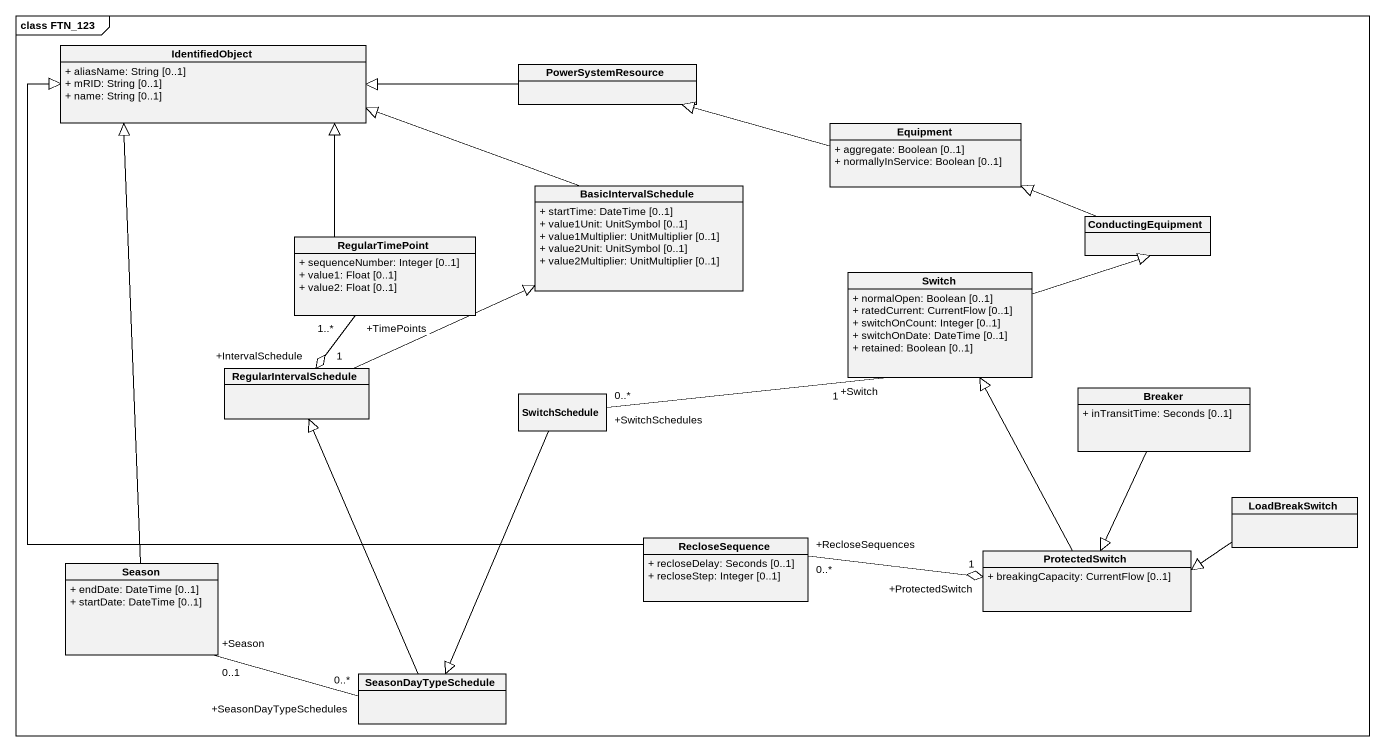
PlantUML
@startuml
mainframe class FTN_123
hide circle
hide empty members
skinparam classAttributeIconSize 0
class IdentifiedObject {
  + aliasName: String [0..1]
  + mRID: String [0..1]
  + name: String [0..1]
}
class PowerSystemResource
class Equipment {
  + aggregate: Boolean [0..1]
  + normallyInService: Boolean [0..1]
}
class BasicIntervalSchedule {
  + startTime: DateTime [0..1]
  + value1Unit: UnitSymbol [0..1]
  + value1Multiplier: UnitMultiplier [0..1]
  + value2Unit: UnitSymbol [0..1]
  + value2Multiplier: UnitMultiplier [0..1]
}
class ConductingEquipment
class RegularTimePoint {
  + sequenceNumber: Integer [0..1]
  + value1: Float [0..1]
  + value2: Float [0..1]
}
class Switch {
  + normalOpen: Boolean [0..1]
  + ratedCurrent: CurrentFlow [0..1]
  + switchOnCount: Integer [0..1]
  + switchOnDate: DateTime [0..1]
  + retained: Boolean [0..1]
}
class RegularIntervalSchedule
class SwitchSchedule
class Breaker {
  + inTransitTime: Seconds [0..1]
}
class LoadBreakSwitch
class Season {
  + endDate: DateTime [0..1]
  + startDate: DateTime [0..1]
}
class RecloseSequence {
  + recloseDelay: Seconds [0..1]
  + recloseStep: Integer [0..1]
}
class ProtectedSwitch {
  + breakingCapacity: CurrentFlow [0..1]
}
class SeasonDayTypeSchedule
PowerSystemResource -left-|> IdentifiedObject
Equipment -left-|> PowerSystemResource
BasicIntervalSchedule -left-|> IdentifiedObject
ConductingEquipment -left-|> Equipment
RegularTimePoint -up-|> IdentifiedObject
Switch -right-|> ConductingEquipment
Switch "+Switch\n1" -left- "+SwitchSchedules\n0..*" SwitchSchedule
RegularIntervalSchedule -right-|> BasicIntervalSchedule
RegularIntervalSchedule "+IntervalSchedule\n1" o-up- "+TimePoints\n1..*" RegularTimePoint
SwitchSchedule --|> SeasonDayTypeSchedule
Breaker --|> ProtectedSwitch
LoadBreakSwitch -left-|> ProtectedSwitch
Season -up-|> IdentifiedObject
Season "+Season\n0..1" -right- "+SeasonDayTypeSchedules\n0..*" SeasonDayTypeSchedule
RecloseSequence -up-|> IdentifiedObject
RecloseSequence "+RecloseSequences\n0..*" -right-o "+ProtectedSwitch\n1" ProtectedSwitch
ProtectedSwitch -up-|> Switch
SeasonDayTypeSchedule -up-|> RegularIntervalSchedule
@enduml
